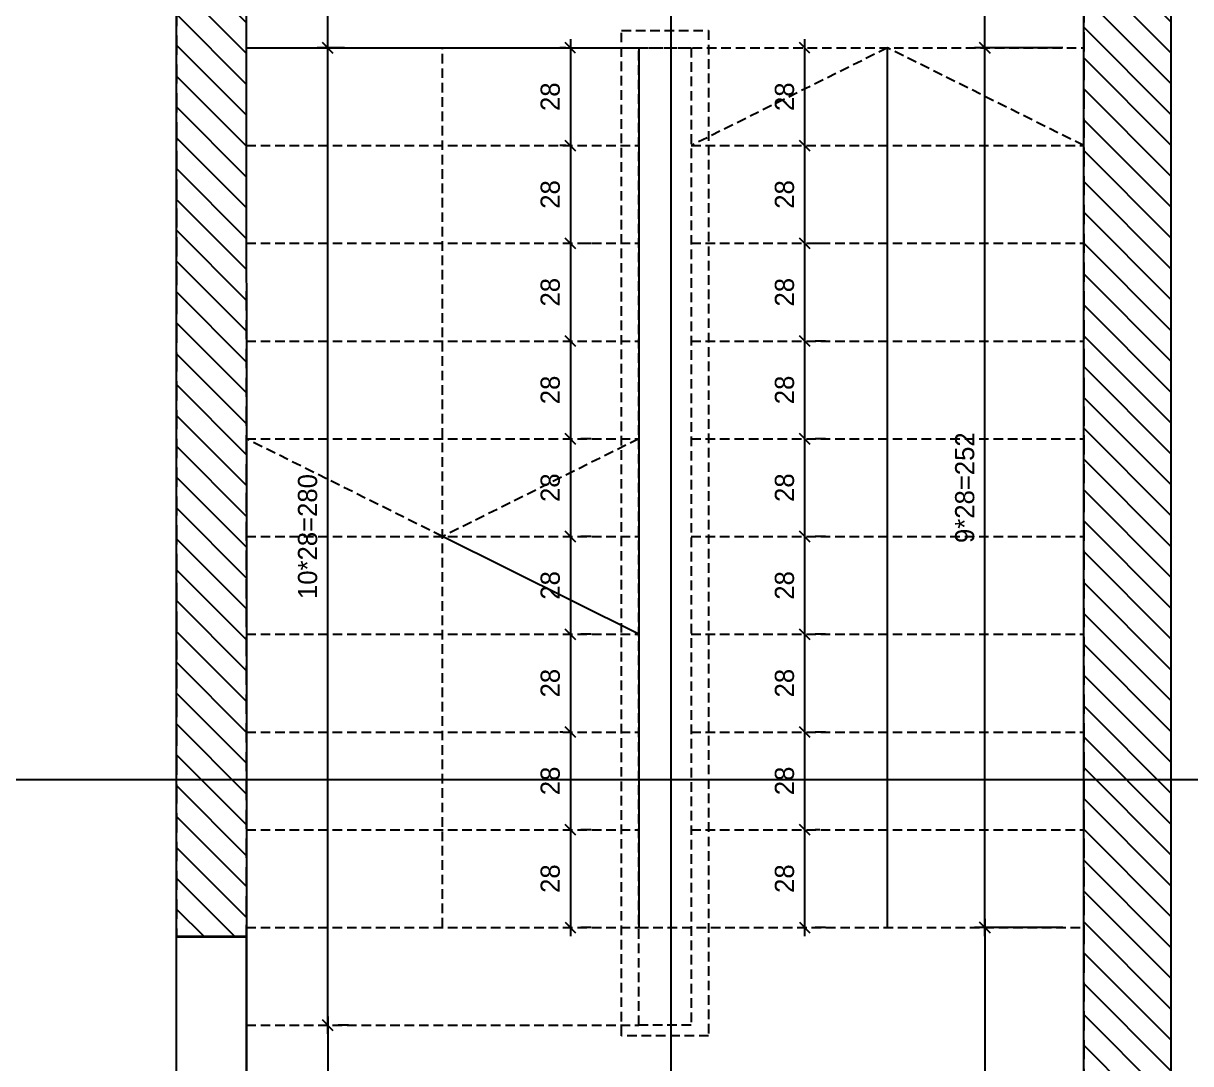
# Model space of a CAD drawing. Header units: inches. Extents: x -5298 to 11252, y 8210 to 22495.
# Drawn here: x 9448.4 to 9782.9, y 11752.5 to 12050.5 of the extents above; entities that cross this region are included whole.
import ezdxf

# ---------------------------------------------------------------- set-up
doc = ezdxf.new("R2010")
doc.units = ezdxf.units.IN
doc.header["$LTSCALE"] = 11
doc.header["$MEASUREMENT"] = 0
doc.linetypes.add('DASHED2', pattern=[0.375, 0.25, -0.125])
doc.linetypes.add('HIDDEN', pattern=[0.375, 0.25, -0.125])
doc.layers.get('Defpoints').update_dxf_attribs({"color": 40})
for name, color, linetype in [('BEAM', 3, 'Continuous'), ('dim-50-v', 2, 'Continuous'), ('ENG_beton nifsak', 4, 'Continuous'), ('ENG_beton ole', 3, 'DASHED2'), ('HATCH', 8, 'Continuous'), ('MABAT', 4, 'Continuous'), ('V', 1, 'Continuous')]:
    doc.layers.add(name, color=color, linetype=linetype)
doc.styles.add('HEBTXT', font='hebtxt-weld.shx')
doc.dimstyles.new('25', dxfattribs={"dimtxt": 5.5, "dimasz": 3, "dimexe": 3, "dimexo": 6, "dimgap": 3, "dimtad": 1, "dimdec": 0, "dimrnd": 0.5, "dimtxsty": 'HEBTXT', "dimblk1": 'OBLIQUE', "dimblk2": 'OBLIQUE', "dimsah": 1, "dimcen": 1, "dimdle": 2.5, "dimclre": 9, "dimclrt": 3, "dimazin": 3, "dimtfac": 1, "dimtdec": 0, "dimtix": 1, "dimtmove": 2, "dimatfit": 3, "dimldrblk": 'OBLIQUE'})

# ---------------------------------------------------------------- blocks, each defined once
blk = doc.blocks.new('_OBLIQUE')
at = {"color": 0, "linetype": 'ByBlock'}
blk.add_line((-0.5, -0.5), (0.5, 0.5), dxfattribs=at)
blk = doc.blocks.new('*D252')
at = {"layer": 'Defpoints', "color": 0, "linetype": 'Continuous', "transparency": 16777216}
for p in [(9723.95, 12043.52, 0), (9723.95, 12043.52), (9723.95, 11791.52, 0)]:
    blk.add_point(p, dxfattribs=at)
at = {"layer": 'dim-50-v', "color": 0, "linetype": 'Continuous', "lineweight": -2, "transparency": 16777216}
blk.add_line((9723.95, 11789.02), (9723.95, 12046.02), dxfattribs=at)
at = {"layer": 'dim-50-v', "color": 9, "linetype": 'Continuous', "lineweight": -2, "transparency": 16777216}
for p, q in [((9729.95, 12043.52), (9726.95, 12043.52)), ((9729.95, 11791.52), (9726.95, 11791.52))]:
    blk.add_line(p, q, dxfattribs=at)
at = {"layer": 'dim-50-v', "color": 0, "linetype": 'Continuous', "lineweight": -2, "transparency": 16777216, "xscale": 3, "yscale": 3, "zscale": 3}
for p, rotation in [((9723.95, 12043.52), 90), ((9723.95, 11791.52), 270)]:
    blk.add_blockref('_OBLIQUE', p, dxfattribs=dict(at, rotation=rotation))
at = {"layer": 'dim-50-v', "color": 3, "linetype": 'Continuous', "transparency": 16777216, "insert": (9718.2, 11917.52), "char_height": 5.5, "attachment_point": 5, "rotation": 90, "style": 'HEBTXT'}
blk.add_mtext('\\A1;9*28=252', dxfattribs=at)
blk = doc.blocks.new('*D253')
at = {"layer": 'Defpoints', "color": 0, "linetype": 'Continuous', "transparency": 16777216}
for p in [(9752.29, 11791.52, 0), (9723.95, 11673.52), (9736.87, 11673.52, 0)]:
    blk.add_point(p, dxfattribs=at)
at = {"layer": 'dim-50-v', "color": 0, "linetype": 'Continuous', "lineweight": -2, "transparency": 16777216}
blk.add_line((9723.95, 11794.02), (9723.95, 11671.02), dxfattribs=at)
at = {"layer": 'dim-50-v', "color": 9, "linetype": 'Continuous', "lineweight": -2, "transparency": 16777216}
for p, q in [((9746.29, 11791.52), (9720.95, 11791.52)), ((9730.87, 11673.52), (9720.95, 11673.52))]:
    blk.add_line(p, q, dxfattribs=at)
at = {"layer": 'dim-50-v', "color": 0, "linetype": 'Continuous', "lineweight": -2, "transparency": 16777216, "xscale": 3, "yscale": 3, "zscale": 3}
for p, rotation in [((9723.95, 11791.52), 90), ((9723.95, 11673.52), 270)]:
    blk.add_blockref('_OBLIQUE', p, dxfattribs=dict(at, rotation=rotation))
at = {"layer": 'dim-50-v', "color": 3, "linetype": 'Continuous', "transparency": 16777216, "insert": (9718.2, 11732.52), "char_height": 5.5, "attachment_point": 5, "rotation": 90, "style": 'HEBTXT'}
blk.add_mtext('\\A1;118', dxfattribs=at)
blk = doc.blocks.new('*D254')
at = {"layer": 'Defpoints', "color": 0, "linetype": 'Continuous', "transparency": 16777216}
for p in [(9535.62, 12043.52, 0), (9535.62, 12043.52), (9535.62, 11763.52, 0)]:
    blk.add_point(p, dxfattribs=at)
at = {"layer": 'dim-50-v', "color": 9, "linetype": 'Continuous', "lineweight": -2, "transparency": 16777216}
for p, q in [((9529.62, 12043.52), (9532.62, 12043.52)), ((9541.62, 11763.52), (9538.62, 11763.52))]:
    blk.add_line(p, q, dxfattribs=at)
at = {"layer": 'dim-50-v', "color": 0, "linetype": 'Continuous', "lineweight": -2, "transparency": 16777216}
blk.add_line((9535.62, 11761.02), (9535.62, 12046.02), dxfattribs=at)
at = {"layer": 'dim-50-v', "color": 0, "linetype": 'Continuous', "lineweight": -2, "transparency": 16777216, "xscale": 3, "yscale": 3, "zscale": 3}
for p, rotation in [((9535.62, 12043.52), 90), ((9535.62, 11763.52), 270)]:
    blk.add_blockref('_OBLIQUE', p, dxfattribs=dict(at, rotation=rotation))
at = {"layer": 'dim-50-v', "color": 3, "linetype": 'Continuous', "transparency": 16777216, "insert": (9529.87, 11903.52), "char_height": 5.5, "attachment_point": 5, "rotation": 90, "style": 'HEBTXT'}
blk.add_mtext('\\A1;10*28=280', dxfattribs=at)
blk = doc.blocks.new('*D255')
at = {"layer": 'Defpoints', "color": 0, "linetype": 'Continuous', "transparency": 16777216}
for p in [(9535.62, 11763.52, 0), (9535.62, 11673.52), (9548.54, 11673.52, 0)]:
    blk.add_point(p, dxfattribs=at)
at = {"layer": 'dim-50-v', "color": 0, "linetype": 'Continuous', "lineweight": -2, "transparency": 16777216}
blk.add_line((9535.62, 11766.02), (9535.62, 11671.02), dxfattribs=at)
at = {"layer": 'dim-50-v', "color": 9, "linetype": 'Continuous', "lineweight": -2, "transparency": 16777216}
for p, q in [((9541.62, 11763.52), (9538.62, 11763.52)), ((9542.54, 11673.52), (9532.62, 11673.52))]:
    blk.add_line(p, q, dxfattribs=at)
at = {"layer": 'dim-50-v', "color": 0, "linetype": 'Continuous', "lineweight": -2, "transparency": 16777216, "xscale": 3, "yscale": 3, "zscale": 3}
for p, rotation in [((9535.62, 11763.52), 90), ((9535.62, 11673.52), 270)]:
    blk.add_blockref('_OBLIQUE', p, dxfattribs=dict(at, rotation=rotation))
at = {"layer": 'dim-50-v', "color": 3, "linetype": 'Continuous', "transparency": 16777216, "insert": (9529.87, 11718.52), "char_height": 5.5, "attachment_point": 5, "rotation": 90, "style": 'HEBTXT'}
blk.add_mtext('\\A1;90', dxfattribs=at)
blk = doc.blocks.new('*D259')
at = {"layer": 'Defpoints', "color": 0, "linetype": 'Continuous', "transparency": 16777216}
for p in [(9723.95, 12163.52), (9750.78, 12163.52, 0), (9752.29, 12043.52, 0)]:
    blk.add_point(p, dxfattribs=at)
at = {"layer": 'dim-50-v', "color": 0, "linetype": 'Continuous', "lineweight": -2, "transparency": 16777216}
blk.add_line((9723.95, 12041.02), (9723.95, 12166.02), dxfattribs=at)
at = {"layer": 'dim-50-v', "color": 9, "linetype": 'Continuous', "lineweight": -2, "transparency": 16777216}
for p, q in [((9744.78, 12163.52), (9720.95, 12163.52)), ((9746.29, 12043.52), (9720.95, 12043.52))]:
    blk.add_line(p, q, dxfattribs=at)
at = {"layer": 'dim-50-v', "color": 0, "linetype": 'Continuous', "lineweight": -2, "transparency": 16777216, "xscale": 3, "yscale": 3, "zscale": 3}
for p, rotation in [((9723.95, 12163.52), 90), ((9723.95, 12043.52), 270)]:
    blk.add_blockref('_OBLIQUE', p, dxfattribs=dict(at, rotation=rotation))
at = {"layer": 'dim-50-v', "color": 3, "linetype": 'Continuous', "transparency": 16777216, "insert": (9718.2, 12103.52), "char_height": 5.5, "attachment_point": 5, "rotation": 90, "style": 'HEBTXT'}
blk.add_mtext('\\A1;120', dxfattribs=at)
blk = doc.blocks.new('*D260')
at = {"layer": 'Defpoints', "color": 0, "linetype": 'Continuous', "transparency": 16777216}
for p in [(9535.62, 12163.52), (9562.45, 12163.52, 0), (9546.44, 12043.52, 0)]:
    blk.add_point(p, dxfattribs=at)
at = {"layer": 'dim-50-v', "color": 0, "linetype": 'Continuous', "lineweight": -2, "transparency": 16777216}
blk.add_line((9535.62, 12041.02), (9535.62, 12166.02), dxfattribs=at)
at = {"layer": 'dim-50-v', "color": 9, "linetype": 'Continuous', "lineweight": -2, "transparency": 16777216}
for p, q in [((9556.45, 12163.52), (9532.62, 12163.52)), ((9540.44, 12043.52), (9532.62, 12043.52))]:
    blk.add_line(p, q, dxfattribs=at)
at = {"layer": 'dim-50-v', "color": 0, "linetype": 'Continuous', "lineweight": -2, "transparency": 16777216, "xscale": 3, "yscale": 3, "zscale": 3}
for p, rotation in [((9535.62, 12163.52), 90), ((9535.62, 12043.52), 270)]:
    blk.add_blockref('_OBLIQUE', p, dxfattribs=dict(at, rotation=rotation))
at = {"layer": 'dim-50-v', "color": 3, "linetype": 'Continuous', "transparency": 16777216, "insert": (9529.87, 12103.52), "char_height": 5.5, "attachment_point": 5, "rotation": 90, "style": 'HEBTXT'}
blk.add_mtext('\\A1;120', dxfattribs=at)
blk = doc.blocks.new('*D357')
at = {"layer": 'Defpoints', "color": 0, "linetype": 'Continuous', "transparency": 16777216}
for p in [(9667.44, 12043.52, 0), (9667.44, 12015.52, 0), (9672.29, 12015.52)]:
    blk.add_point(p, dxfattribs=at)
at = {"layer": 'dim-50-v', "color": 0, "linetype": 'Continuous', "lineweight": -2, "transparency": 16777216}
blk.add_line((9672.29, 12046.02), (9672.29, 12013.02), dxfattribs=at)
at = {"layer": 'dim-50-v', "color": 9, "linetype": 'Continuous', "lineweight": -2, "transparency": 16777216}
for p, q in [((9673.44, 12043.52), (9675.29, 12043.52)), ((9673.44, 12015.52), (9675.29, 12015.52))]:
    blk.add_line(p, q, dxfattribs=at)
at = {"layer": 'dim-50-v', "color": 0, "linetype": 'Continuous', "lineweight": -2, "transparency": 16777216, "xscale": 3, "yscale": 3, "zscale": 3}
for p, rotation in [((9672.29, 12043.52), 90), ((9672.29, 12015.52), 270)]:
    blk.add_blockref('_OBLIQUE', p, dxfattribs=dict(at, rotation=rotation))
at = {"layer": 'dim-50-v', "color": 3, "linetype": 'Continuous', "transparency": 16777216, "insert": (9666.54, 12029.52), "char_height": 5.5, "attachment_point": 5, "rotation": 90, "style": 'HEBTXT'}
blk.add_mtext('\\A1;28', dxfattribs=at)
blk = doc.blocks.new('*D358')
at = {"layer": 'Defpoints', "color": 0, "linetype": 'Continuous', "transparency": 16777216}
for p in [(9667.44, 12015.52, 0), (9672.29, 11987.52, 0), (9672.29, 11987.52)]:
    blk.add_point(p, dxfattribs=at)
at = {"layer": 'dim-50-v', "color": 0, "linetype": 'Continuous', "lineweight": -2, "transparency": 16777216}
blk.add_line((9672.29, 12018.02), (9672.29, 11985.02), dxfattribs=at)
at = {"layer": 'dim-50-v', "color": 9, "linetype": 'Continuous', "lineweight": -2, "transparency": 16777216}
for p, q in [((9673.44, 12015.52), (9675.29, 12015.52)), ((9678.29, 11987.52), (9675.29, 11987.52))]:
    blk.add_line(p, q, dxfattribs=at)
at = {"layer": 'dim-50-v', "color": 0, "linetype": 'Continuous', "lineweight": -2, "transparency": 16777216, "xscale": 3, "yscale": 3, "zscale": 3}
for p, rotation in [((9672.29, 12015.52), 90), ((9672.29, 11987.52), 270)]:
    blk.add_blockref('_OBLIQUE', p, dxfattribs=dict(at, rotation=rotation))
at = {"layer": 'dim-50-v', "color": 3, "linetype": 'Continuous', "transparency": 16777216, "insert": (9666.54, 12001.52), "char_height": 5.5, "attachment_point": 5, "rotation": 90, "style": 'HEBTXT'}
blk.add_mtext('\\A1;28', dxfattribs=at)
blk = doc.blocks.new('*D428')
at = {"layer": 'Defpoints', "color": 0, "linetype": 'Continuous', "transparency": 16777216}
for p in [(9672.29, 11987.52, 0), (9672.29, 11959.52, 0), (9672.29, 11959.52)]:
    blk.add_point(p, dxfattribs=at)
at = {"layer": 'dim-50-v', "color": 0, "linetype": 'Continuous', "lineweight": -2, "transparency": 16777216}
blk.add_line((9672.29, 11990.02), (9672.29, 11957.02), dxfattribs=at)
at = {"layer": 'dim-50-v', "color": 9, "linetype": 'Continuous', "lineweight": -2, "transparency": 16777216}
for p, q in [((9678.29, 11987.52), (9675.29, 11987.52)), ((9678.29, 11959.52), (9675.29, 11959.52))]:
    blk.add_line(p, q, dxfattribs=at)
at = {"layer": 'dim-50-v', "color": 0, "linetype": 'Continuous', "lineweight": -2, "transparency": 16777216, "xscale": 3, "yscale": 3, "zscale": 3}
for p, rotation in [((9672.29, 11987.52), 90), ((9672.29, 11959.52), 270)]:
    blk.add_blockref('_OBLIQUE', p, dxfattribs=dict(at, rotation=rotation))
at = {"layer": 'dim-50-v', "color": 3, "linetype": 'Continuous', "transparency": 16777216, "insert": (9666.54, 11973.52), "char_height": 5.5, "attachment_point": 5, "rotation": 90, "style": 'HEBTXT'}
blk.add_mtext('\\A1;28', dxfattribs=at)
blk = doc.blocks.new('*D429')
at = {"layer": 'Defpoints', "color": 0, "linetype": 'Continuous', "transparency": 16777216}
for p in [(9672.29, 11959.52, 0), (9672.29, 11931.52, 0), (9672.29, 11931.52)]:
    blk.add_point(p, dxfattribs=at)
at = {"layer": 'dim-50-v', "color": 0, "linetype": 'Continuous', "lineweight": -2, "transparency": 16777216}
blk.add_line((9672.29, 11962.02), (9672.29, 11929.02), dxfattribs=at)
at = {"layer": 'dim-50-v', "color": 9, "linetype": 'Continuous', "lineweight": -2, "transparency": 16777216}
for p, q in [((9678.29, 11959.52), (9675.29, 11959.52)), ((9678.29, 11931.52), (9675.29, 11931.52))]:
    blk.add_line(p, q, dxfattribs=at)
at = {"layer": 'dim-50-v', "color": 0, "linetype": 'Continuous', "lineweight": -2, "transparency": 16777216, "xscale": 3, "yscale": 3, "zscale": 3}
for p, rotation in [((9672.29, 11959.52), 90), ((9672.29, 11931.52), 270)]:
    blk.add_blockref('_OBLIQUE', p, dxfattribs=dict(at, rotation=rotation))
at = {"layer": 'dim-50-v', "color": 3, "linetype": 'Continuous', "transparency": 16777216, "insert": (9666.54, 11945.52), "char_height": 5.5, "attachment_point": 5, "rotation": 90, "style": 'HEBTXT'}
blk.add_mtext('\\A1;28', dxfattribs=at)
blk = doc.blocks.new('*D430')
at = {"layer": 'Defpoints', "color": 0, "linetype": 'Continuous', "transparency": 16777216}
for p in [(9672.29, 11931.52, 0), (9672.29, 11903.52, 0), (9672.29, 11903.52)]:
    blk.add_point(p, dxfattribs=at)
at = {"layer": 'dim-50-v', "color": 0, "linetype": 'Continuous', "lineweight": -2, "transparency": 16777216}
blk.add_line((9672.29, 11934.02), (9672.29, 11901.02), dxfattribs=at)
at = {"layer": 'dim-50-v', "color": 9, "linetype": 'Continuous', "lineweight": -2, "transparency": 16777216}
for p, q in [((9678.29, 11931.52), (9675.29, 11931.52)), ((9678.29, 11903.52), (9675.29, 11903.52))]:
    blk.add_line(p, q, dxfattribs=at)
at = {"layer": 'dim-50-v', "color": 0, "linetype": 'Continuous', "lineweight": -2, "transparency": 16777216, "xscale": 3, "yscale": 3, "zscale": 3}
for p, rotation in [((9672.29, 11931.52), 90), ((9672.29, 11903.52), 270)]:
    blk.add_blockref('_OBLIQUE', p, dxfattribs=dict(at, rotation=rotation))
at = {"layer": 'dim-50-v', "color": 3, "linetype": 'Continuous', "transparency": 16777216, "insert": (9666.54, 11917.52), "char_height": 5.5, "attachment_point": 5, "rotation": 90, "style": 'HEBTXT'}
blk.add_mtext('\\A1;28', dxfattribs=at)
blk = doc.blocks.new('*D431')
at = {"layer": 'Defpoints', "color": 0, "linetype": 'Continuous', "transparency": 16777216}
for p in [(9672.29, 11903.52, 0), (9672.29, 11875.52, 0), (9672.29, 11875.52)]:
    blk.add_point(p, dxfattribs=at)
at = {"layer": 'dim-50-v', "color": 0, "linetype": 'Continuous', "lineweight": -2, "transparency": 16777216}
blk.add_line((9672.29, 11906.02), (9672.29, 11873.02), dxfattribs=at)
at = {"layer": 'dim-50-v', "color": 9, "linetype": 'Continuous', "lineweight": -2, "transparency": 16777216}
for p, q in [((9678.29, 11903.52), (9675.29, 11903.52)), ((9678.29, 11875.52), (9675.29, 11875.52))]:
    blk.add_line(p, q, dxfattribs=at)
at = {"layer": 'dim-50-v', "color": 0, "linetype": 'Continuous', "lineweight": -2, "transparency": 16777216, "xscale": 3, "yscale": 3, "zscale": 3}
for p, rotation in [((9672.29, 11903.52), 90), ((9672.29, 11875.52), 270)]:
    blk.add_blockref('_OBLIQUE', p, dxfattribs=dict(at, rotation=rotation))
at = {"layer": 'dim-50-v', "color": 3, "linetype": 'Continuous', "transparency": 16777216, "insert": (9666.54, 11889.52), "char_height": 5.5, "attachment_point": 5, "rotation": 90, "style": 'HEBTXT'}
blk.add_mtext('\\A1;28', dxfattribs=at)
blk = doc.blocks.new('*D322')
at = {"layer": 'Defpoints', "color": 0, "linetype": 'Continuous', "transparency": 16777216}
for p in [(9672.29, 11875.52, 0), (9672.29, 11847.52, 0), (9672.29, 11847.52)]:
    blk.add_point(p, dxfattribs=at)
at = {"layer": 'dim-50-v', "color": 0, "linetype": 'Continuous', "lineweight": -2, "transparency": 16777216}
blk.add_line((9672.29, 11878.02), (9672.29, 11845.02), dxfattribs=at)
at = {"layer": 'dim-50-v', "color": 9, "linetype": 'Continuous', "lineweight": -2, "transparency": 16777216}
for p, q in [((9678.29, 11875.52), (9675.29, 11875.52)), ((9678.29, 11847.52), (9675.29, 11847.52))]:
    blk.add_line(p, q, dxfattribs=at)
at = {"layer": 'dim-50-v', "color": 0, "linetype": 'Continuous', "lineweight": -2, "transparency": 16777216, "xscale": 3, "yscale": 3, "zscale": 3}
for p, rotation in [((9672.29, 11875.52), 90), ((9672.29, 11847.52), 270)]:
    blk.add_blockref('_OBLIQUE', p, dxfattribs=dict(at, rotation=rotation))
at = {"layer": 'dim-50-v', "color": 3, "linetype": 'Continuous', "transparency": 16777216, "insert": (9666.54, 11861.52), "char_height": 5.5, "attachment_point": 5, "rotation": 90, "style": 'HEBTXT'}
blk.add_mtext('\\A1;28', dxfattribs=at)
blk = doc.blocks.new('*D323')
at = {"layer": 'Defpoints', "color": 0, "linetype": 'Continuous', "transparency": 16777216}
for p in [(9672.29, 11847.52, 0), (9670.63, 11819.52, 0), (9672.29, 11819.52)]:
    blk.add_point(p, dxfattribs=at)
at = {"layer": 'dim-50-v', "color": 0, "linetype": 'Continuous', "lineweight": -2, "transparency": 16777216}
blk.add_line((9672.29, 11850.02), (9672.29, 11817.02), dxfattribs=at)
at = {"layer": 'dim-50-v', "color": 9, "linetype": 'Continuous', "lineweight": -2, "transparency": 16777216}
for p, q in [((9678.29, 11847.52), (9675.29, 11847.52)), ((9676.63, 11819.52), (9675.29, 11819.52))]:
    blk.add_line(p, q, dxfattribs=at)
at = {"layer": 'dim-50-v', "color": 0, "linetype": 'Continuous', "lineweight": -2, "transparency": 16777216, "xscale": 3, "yscale": 3, "zscale": 3}
for p, rotation in [((9672.29, 11847.52), 90), ((9672.29, 11819.52), 270)]:
    blk.add_blockref('_OBLIQUE', p, dxfattribs=dict(at, rotation=rotation))
at = {"layer": 'dim-50-v', "color": 3, "linetype": 'Continuous', "transparency": 16777216, "insert": (9666.54, 11833.52), "char_height": 5.5, "attachment_point": 5, "rotation": 90, "style": 'HEBTXT'}
blk.add_mtext('\\A1;28', dxfattribs=at)
blk = doc.blocks.new('*D324')
at = {"layer": 'Defpoints', "color": 0, "linetype": 'Continuous', "transparency": 16777216}
for p in [(9670.63, 11819.52, 0), (9672.29, 11791.52, 0), (9672.29, 11791.52)]:
    blk.add_point(p, dxfattribs=at)
at = {"layer": 'dim-50-v', "color": 0, "linetype": 'Continuous', "lineweight": -2, "transparency": 16777216}
blk.add_line((9672.29, 11822.02), (9672.29, 11789.02), dxfattribs=at)
at = {"layer": 'dim-50-v', "color": 9, "linetype": 'Continuous', "lineweight": -2, "transparency": 16777216}
for p, q in [((9676.63, 11819.52), (9675.29, 11819.52)), ((9678.29, 11791.52), (9675.29, 11791.52))]:
    blk.add_line(p, q, dxfattribs=at)
at = {"layer": 'dim-50-v', "color": 0, "linetype": 'Continuous', "lineweight": -2, "transparency": 16777216, "xscale": 3, "yscale": 3, "zscale": 3}
for p, rotation in [((9672.29, 11819.52), 90), ((9672.29, 11791.52), 270)]:
    blk.add_blockref('_OBLIQUE', p, dxfattribs=dict(at, rotation=rotation))
at = {"layer": 'dim-50-v', "color": 3, "linetype": 'Continuous', "transparency": 16777216, "insert": (9666.54, 11805.52), "char_height": 5.5, "attachment_point": 5, "rotation": 90, "style": 'HEBTXT'}
blk.add_mtext('\\A1;28', dxfattribs=at)
blk = doc.blocks.new('*D325')
at = {"layer": 'Defpoints', "color": 0, "linetype": 'Continuous', "transparency": 16777216}
for p in [(9609.9, 12043.52, 0), (9605.16, 12015.52), (9609.9, 12015.52, 0)]:
    blk.add_point(p, dxfattribs=at)
at = {"layer": 'dim-50-v', "color": 9, "linetype": 'Continuous', "lineweight": -2, "transparency": 16777216}
for p, q in [((9603.9, 12043.52), (9602.16, 12043.52)), ((9603.9, 12015.52), (9602.16, 12015.52))]:
    blk.add_line(p, q, dxfattribs=at)
at = {"layer": 'dim-50-v', "color": 0, "linetype": 'Continuous', "lineweight": -2, "transparency": 16777216}
blk.add_line((9605.16, 12046.02), (9605.16, 12013.02), dxfattribs=at)
at = {"layer": 'dim-50-v', "color": 0, "linetype": 'Continuous', "lineweight": -2, "transparency": 16777216, "xscale": 3, "yscale": 3, "zscale": 3}
for p, rotation in [((9605.16, 12043.52), 90), ((9605.16, 12015.52), 270)]:
    blk.add_blockref('_OBLIQUE', p, dxfattribs=dict(at, rotation=rotation))
at = {"layer": 'dim-50-v', "color": 3, "linetype": 'Continuous', "transparency": 16777216, "insert": (9599.41, 12029.52), "char_height": 5.5, "attachment_point": 5, "rotation": 90, "style": 'HEBTXT'}
blk.add_mtext('\\A1;28', dxfattribs=at)
blk = doc.blocks.new('*D326')
at = {"layer": 'Defpoints', "color": 0, "linetype": 'Continuous', "transparency": 16777216}
for p in [(9609.9, 12015.52, 0), (9605.16, 11987.52, 0), (9605.16, 11987.52)]:
    blk.add_point(p, dxfattribs=at)
at = {"layer": 'dim-50-v', "color": 0, "linetype": 'Continuous', "lineweight": -2, "transparency": 16777216}
blk.add_line((9605.16, 12018.02), (9605.16, 11985.02), dxfattribs=at)
at = {"layer": 'dim-50-v', "color": 9, "linetype": 'Continuous', "lineweight": -2, "transparency": 16777216}
for p, q in [((9603.9, 12015.52), (9602.16, 12015.52)), ((9611.16, 11987.52), (9608.16, 11987.52))]:
    blk.add_line(p, q, dxfattribs=at)
at = {"layer": 'dim-50-v', "color": 0, "linetype": 'Continuous', "lineweight": -2, "transparency": 16777216, "xscale": 3, "yscale": 3, "zscale": 3}
for p, rotation in [((9605.16, 12015.52), 90), ((9605.16, 11987.52), 270)]:
    blk.add_blockref('_OBLIQUE', p, dxfattribs=dict(at, rotation=rotation))
at = {"layer": 'dim-50-v', "color": 3, "linetype": 'Continuous', "transparency": 16777216, "insert": (9599.41, 12001.52), "char_height": 5.5, "attachment_point": 5, "rotation": 90, "style": 'HEBTXT'}
blk.add_mtext('\\A1;28', dxfattribs=at)
blk = doc.blocks.new('*D327')
at = {"layer": 'Defpoints', "color": 0, "linetype": 'Continuous', "transparency": 16777216}
for p in [(9605.16, 11987.52, 0), (9601.31, 11959.52, 0), (9605.16, 11959.52)]:
    blk.add_point(p, dxfattribs=at)
at = {"layer": 'dim-50-v', "color": 0, "linetype": 'Continuous', "lineweight": -2, "transparency": 16777216}
blk.add_line((9605.16, 11990.02), (9605.16, 11957.02), dxfattribs=at)
at = {"layer": 'dim-50-v', "color": 9, "linetype": 'Continuous', "lineweight": -2, "transparency": 16777216}
for p, q in [((9611.16, 11987.52), (9608.16, 11987.52)), ((9607.31, 11959.52), (9608.16, 11959.52))]:
    blk.add_line(p, q, dxfattribs=at)
at = {"layer": 'dim-50-v', "color": 0, "linetype": 'Continuous', "lineweight": -2, "transparency": 16777216, "xscale": 3, "yscale": 3, "zscale": 3}
for p, rotation in [((9605.16, 11987.52), 90), ((9605.16, 11959.52), 270)]:
    blk.add_blockref('_OBLIQUE', p, dxfattribs=dict(at, rotation=rotation))
at = {"layer": 'dim-50-v', "color": 3, "linetype": 'Continuous', "transparency": 16777216, "insert": (9599.41, 11973.52), "char_height": 5.5, "attachment_point": 5, "rotation": 90, "style": 'HEBTXT'}
blk.add_mtext('\\A1;28', dxfattribs=at)
blk = doc.blocks.new('*D381')
at = {"layer": 'Defpoints', "color": 0, "linetype": 'Continuous', "transparency": 16777216}
for p in [(9601.31, 11959.52, 0), (9605.16, 11931.52, 0), (9605.16, 11931.52)]:
    blk.add_point(p, dxfattribs=at)
at = {"layer": 'dim-50-v', "color": 0, "linetype": 'Continuous', "lineweight": -2, "transparency": 16777216}
blk.add_line((9605.16, 11962.02), (9605.16, 11929.02), dxfattribs=at)
at = {"layer": 'dim-50-v', "color": 9, "linetype": 'Continuous', "lineweight": -2, "transparency": 16777216}
for p, q in [((9607.31, 11959.52), (9608.16, 11959.52)), ((9611.16, 11931.52), (9608.16, 11931.52))]:
    blk.add_line(p, q, dxfattribs=at)
at = {"layer": 'dim-50-v', "color": 0, "linetype": 'Continuous', "lineweight": -2, "transparency": 16777216, "xscale": 3, "yscale": 3, "zscale": 3}
for p, rotation in [((9605.16, 11959.52), 90), ((9605.16, 11931.52), 270)]:
    blk.add_blockref('_OBLIQUE', p, dxfattribs=dict(at, rotation=rotation))
at = {"layer": 'dim-50-v', "color": 3, "linetype": 'Continuous', "transparency": 16777216, "insert": (9599.41, 11945.52), "char_height": 5.5, "attachment_point": 5, "rotation": 90, "style": 'HEBTXT'}
blk.add_mtext('\\A1;28', dxfattribs=at)
blk = doc.blocks.new('*D382')
at = {"layer": 'Defpoints', "color": 0, "linetype": 'Continuous', "transparency": 16777216}
for p in [(9605.16, 11931.52, 0), (9605.16, 11903.52), (9605.16, 11903.52)]:
    blk.add_point(p, dxfattribs=at)
at = {"layer": 'dim-50-v', "color": 0, "linetype": 'Continuous', "lineweight": -2, "transparency": 16777216}
blk.add_line((9605.16, 11934.02), (9605.16, 11901.02), dxfattribs=at)
at = {"layer": 'dim-50-v', "color": 9, "linetype": 'Continuous', "lineweight": -2, "transparency": 16777216}
for p, q in [((9611.16, 11931.52), (9608.16, 11931.52)), ((9611.16, 11903.52), (9608.16, 11903.52))]:
    blk.add_line(p, q, dxfattribs=at)
at = {"layer": 'dim-50-v', "color": 0, "linetype": 'Continuous', "lineweight": -2, "transparency": 16777216, "xscale": 3, "yscale": 3, "zscale": 3}
for p, rotation in [((9605.16, 11931.52), 90), ((9605.16, 11903.52), 270)]:
    blk.add_blockref('_OBLIQUE', p, dxfattribs=dict(at, rotation=rotation))
at = {"layer": 'dim-50-v', "color": 3, "linetype": 'Continuous', "transparency": 16777216, "insert": (9599.41, 11917.52), "char_height": 5.5, "attachment_point": 5, "rotation": 90, "style": 'HEBTXT'}
blk.add_mtext('\\A1;28', dxfattribs=at)
blk = doc.blocks.new('*D383')
at = {"layer": 'Defpoints', "color": 0, "linetype": 'Continuous', "transparency": 16777216}
for p in [(9605.16, 11903.52), (9605.16, 11875.52, 0), (9605.16, 11875.52)]:
    blk.add_point(p, dxfattribs=at)
at = {"layer": 'dim-50-v', "color": 0, "linetype": 'Continuous', "lineweight": -2, "transparency": 16777216}
blk.add_line((9605.16, 11906.02), (9605.16, 11873.02), dxfattribs=at)
at = {"layer": 'dim-50-v', "color": 9, "linetype": 'Continuous', "lineweight": -2, "transparency": 16777216}
for p, q in [((9611.16, 11903.52), (9608.16, 11903.52)), ((9611.16, 11875.52), (9608.16, 11875.52))]:
    blk.add_line(p, q, dxfattribs=at)
at = {"layer": 'dim-50-v', "color": 0, "linetype": 'Continuous', "lineweight": -2, "transparency": 16777216, "xscale": 3, "yscale": 3, "zscale": 3}
for p, rotation in [((9605.16, 11903.52), 90), ((9605.16, 11875.52), 270)]:
    blk.add_blockref('_OBLIQUE', p, dxfattribs=dict(at, rotation=rotation))
at = {"layer": 'dim-50-v', "color": 3, "linetype": 'Continuous', "transparency": 16777216, "insert": (9599.41, 11889.52), "char_height": 5.5, "attachment_point": 5, "rotation": 90, "style": 'HEBTXT'}
blk.add_mtext('\\A1;28', dxfattribs=at)
blk = doc.blocks.new('*D384')
at = {"layer": 'Defpoints', "color": 0, "linetype": 'Continuous', "transparency": 16777216}
for p in [(9605.16, 11875.52, 0), (9605.16, 11847.52), (9609.01, 11847.52, 0)]:
    blk.add_point(p, dxfattribs=at)
at = {"layer": 'dim-50-v', "color": 0, "linetype": 'Continuous', "lineweight": -2, "transparency": 16777216}
blk.add_line((9605.16, 11878.02), (9605.16, 11845.02), dxfattribs=at)
at = {"layer": 'dim-50-v', "color": 9, "linetype": 'Continuous', "lineweight": -2, "transparency": 16777216}
for p, q in [((9611.16, 11875.52), (9608.16, 11875.52)), ((9603.01, 11847.52), (9602.16, 11847.52))]:
    blk.add_line(p, q, dxfattribs=at)
at = {"layer": 'dim-50-v', "color": 0, "linetype": 'Continuous', "lineweight": -2, "transparency": 16777216, "xscale": 3, "yscale": 3, "zscale": 3}
for p, rotation in [((9605.16, 11875.52), 90), ((9605.16, 11847.52), 270)]:
    blk.add_blockref('_OBLIQUE', p, dxfattribs=dict(at, rotation=rotation))
at = {"layer": 'dim-50-v', "color": 3, "linetype": 'Continuous', "transparency": 16777216, "insert": (9599.41, 11861.52), "char_height": 5.5, "attachment_point": 5, "rotation": 90, "style": 'HEBTXT'}
blk.add_mtext('\\A1;28', dxfattribs=at)
blk = doc.blocks.new('*D385')
at = {"layer": 'Defpoints', "color": 0, "linetype": 'Continuous', "transparency": 16777216}
for p in [(9609.01, 11847.52, 0), (9605.16, 11819.52, 0), (9605.16, 11819.52)]:
    blk.add_point(p, dxfattribs=at)
at = {"layer": 'dim-50-v', "color": 0, "linetype": 'Continuous', "lineweight": -2, "transparency": 16777216}
blk.add_line((9605.16, 11850.02), (9605.16, 11817.02), dxfattribs=at)
at = {"layer": 'dim-50-v', "color": 9, "linetype": 'Continuous', "lineweight": -2, "transparency": 16777216}
for p, q in [((9603.01, 11847.52), (9602.16, 11847.52)), ((9611.16, 11819.52), (9608.16, 11819.52))]:
    blk.add_line(p, q, dxfattribs=at)
at = {"layer": 'dim-50-v', "color": 0, "linetype": 'Continuous', "lineweight": -2, "transparency": 16777216, "xscale": 3, "yscale": 3, "zscale": 3}
for p, rotation in [((9605.16, 11847.52), 90), ((9605.16, 11819.52), 270)]:
    blk.add_blockref('_OBLIQUE', p, dxfattribs=dict(at, rotation=rotation))
at = {"layer": 'dim-50-v', "color": 3, "linetype": 'Continuous', "transparency": 16777216, "insert": (9599.41, 11833.52), "char_height": 5.5, "attachment_point": 5, "rotation": 90, "style": 'HEBTXT'}
blk.add_mtext('\\A1;28', dxfattribs=at)
blk = doc.blocks.new('*D386')
at = {"layer": 'Defpoints', "color": 0, "linetype": 'Continuous', "transparency": 16777216}
for p in [(9605.16, 11819.52, 0), (9605.16, 11791.52, 0), (9605.16, 11791.52)]:
    blk.add_point(p, dxfattribs=at)
at = {"layer": 'dim-50-v', "color": 0, "linetype": 'Continuous', "lineweight": -2, "transparency": 16777216}
blk.add_line((9605.16, 11822.02), (9605.16, 11789.02), dxfattribs=at)
at = {"layer": 'dim-50-v', "color": 9, "linetype": 'Continuous', "lineweight": -2, "transparency": 16777216}
for p, q in [((9611.16, 11819.52), (9608.16, 11819.52)), ((9611.16, 11791.52), (9608.16, 11791.52))]:
    blk.add_line(p, q, dxfattribs=at)
at = {"layer": 'dim-50-v', "color": 0, "linetype": 'Continuous', "lineweight": -2, "transparency": 16777216, "xscale": 3, "yscale": 3, "zscale": 3}
for p, rotation in [((9605.16, 11819.52), 90), ((9605.16, 11791.52), 270)]:
    blk.add_blockref('_OBLIQUE', p, dxfattribs=dict(at, rotation=rotation))
at = {"layer": 'dim-50-v', "color": 3, "linetype": 'Continuous', "transparency": 16777216, "insert": (9599.41, 11805.52), "char_height": 5.5, "attachment_point": 5, "rotation": 90, "style": 'HEBTXT'}
blk.add_mtext('\\A1;28', dxfattribs=at)
blk = doc.blocks.new('cncb')
at = {"layer": 'BEAM', "color": 2, "linetype": 'Continuous', "elevation": 0}
blk.add_lwpolyline([(9882.94, 11117.46), (9903, 11117.46), (9903, 11012.47), (9882.94, 11012.47)], close=True, dxfattribs=at)
at = {"layer": 'ENG_beton nifsak', "ltscale": 5, "elevation": 0}
blk.add_lwpolyline([(9903, 11117.46), (9882.94, 11117.46), (9882.94, 11512.08), (10167.94, 11512.08), (10167.94, 10982.08), (9882.94, 10982.08), (9882.94, 11012.47), (9903, 11012.47), (9902.94, 11002.08), (10142.94, 11002.08), (10142.94, 11492.08), (9902.94, 11492.08)], close=True, dxfattribs=at)

msp = doc.modelspace()

# ---------------------------------------------------------------- hatches: boundary and pattern name
at = {"layer": 'HATCH', "linetype": 'Continuous', "transparency": 33554687}
h = msp.add_hatch(dxfattribs=at)
h.set_pattern_fill('ANSI31', color=256, scale=50, angle=270)
h.set_pattern_definition([(315, (1936.4474, 720.372), (4.4194174, 4.4194174), [])])
h.paths.add_polyline_path([(9752.288, 12163.522), (9752.288, 12015.523), (9752.289, 12015.522), (9752.288, 12015.522), (9752.288, 11673.522), (9512.288, 11673.522), (9512.288, 11683.522), (9492.288, 11683.522), (9492.288, 11653.522), (9777.288, 11653.522), (9777.288, 12183.522), (9492.288, 12183.522), (9492.288, 12063.522), (9492.288, 11788.822), (9512.288, 11788.822), (9512.288, 11931.524), (9512.286, 11931.525), (9512.288, 11931.525), (9512.288, 12063.522), (9512.288, 12163.522)])
h.paths.add_polyline_path([(9759.012, 11695.147), (9770.667, 11695.147), (9770.667, 11703.397), (9759.012, 11703.397)], flags=24)
h.paths.add_polyline_path([(9759.015, 12074.183), (9770.669, 12074.183), (9770.669, 12082.433), (9759.015, 12082.433)], flags=24)
h.paths.add_polyline_path([(9496.513, 12074.183), (9508.167, 12074.183), (9508.167, 12082.433), (9496.513, 12082.433)], flags=24)
h.paths.add_polyline_path([(9533.992, 12167.695), (9533.992, 12179.35), (9525.742, 12179.35), (9525.742, 12167.695)], flags=24)
h.paths.add_polyline_path([(9533.992, 11657.695), (9533.992, 11669.349), (9525.742, 11669.349), (9525.742, 11657.695)], flags=24)

# ---------------------------------------------------------------- linework, layer by layer
at = {"layer": 'BEAM', "color": 5}
for p, q in [((9634.011, 11503.269), (9634.011, 17785.198)), ((6496.312, 11833.897), (10470.731, 11833.897))]:
    msp.add_line(p, q, dxfattribs=at)
at = {"layer": 'BEAM', "color": 2, "linetype": 'Continuous', "elevation": 0}
msp.add_lwpolyline([(9492.288, 11788.822), (9512.288, 11788.822), (9512.288, 11683.522), (9492.288, 11683.522)], close=True, dxfattribs=at)
at = {"layer": 'ENG_beton ole', "ltscale": 2}
for p, q in [((9777.288, 12183.522, 0), (9777.288, 11653.522, 0)), ((9512.288, 12163.522, 0), (9512.288, 11788.822, 0)), ((9752.288, 12163.522, 0), (9752.288, 11673.522, 0)), ((9492.288, 12063.522, 0), (9492.288, 11788.822, 0))]:
    msp.add_line(p, q, dxfattribs=at)
at = {"layer": 'ENG_beton ole', "linetype": 'Continuous'}
msp.add_line((9492.288, 11788.822, 0), (9512.288, 11788.822, 0), dxfattribs=at)
at = {"layer": 'MABAT', "color": 4}
for p, q in [((9512.288, 12043.525, 0), (9624.788, 12043.524, 0)), ((9624.788, 12043.524, 0), (9624.786, 11791.524, 0))]:
    msp.add_line(p, q, dxfattribs=at)
at = {"layer": 'V', "linetype": 'HIDDEN'}
for p, q in [((9512.288, 12043.525, 0), (9752.288, 12043.522, 0)), ((9624.788, 12043.524, 0), (9639.788, 12043.523, 0)), ((9639.788, 12043.523, 0), (9639.786, 11791.523, 0)), ((9512.288, 12015.525, 0), (9624.788, 12015.524, 0)), ((9639.788, 12015.523, 0), (9752.288, 12015.522, 0)), ((9512.288, 11987.525, 0), (9624.788, 11987.524, 0)), ((9639.788, 11987.523, 0), (9752.288, 11987.522, 0)), ((9512.287, 11959.525, 0), (9624.787, 11959.524, 0)), ((9639.787, 11959.523, 0), (9752.287, 11959.522, 0)), ((9512.287, 11931.525, 0), (9624.787, 11931.524, 0)), ((9639.787, 11931.523, 0), (9752.287, 11931.522, 0)), ((9512.287, 11903.525, 0), (9624.787, 11903.524, 0)), ((9639.787, 11903.523, 0), (9752.287, 11903.522, 0)), ((9512.287, 11875.525, 0), (9624.787, 11875.524, 0)), ((9639.787, 11875.523, 0), (9752.287, 11875.522, 0)), ((9512.286, 11847.525, 0), (9624.786, 11847.524, 0)), ((9639.786, 11847.523, 0), (9752.286, 11847.522, 0)), ((9512.286, 11819.525, 0), (9624.786, 11819.524, 0)), ((9639.786, 11819.523, 0), (9752.286, 11819.522, 0)), ((9512.286, 11791.525, 0), (9624.786, 11791.524, 0)), ((9624.786, 11791.524, 0), (9752.286, 11791.522, 0)), ((9512.286, 11763.525, 0), (9624.786, 11763.524, 0))]:
    msp.add_line(p, q, dxfattribs=at)
at = {"layer": 'V', "linetype": 'Continuous'}
msp.add_line((9624.787, 11875.524, 0), (9568.537, 11903.524, 0), dxfattribs=at)
at = {"layer": 'V', "linetype": 'HIDDEN', "elevation": 0}
for points in [[(9644.789, 11760.494), (9619.789, 11760.494), (9619.788, 12048.524), (9644.788, 12048.524)], [(9639.789, 11763.524), (9624.789, 11763.524), (9624.786, 12043.524), (9639.786, 12043.524)]]:
    msp.add_lwpolyline(points, close=True, dxfattribs=at)
for points in [[(9568.536, 11791.524), (9568.538, 12043.524)], [(9752.288, 12015.523), (9696.038, 12043.523), (9639.788, 12015.523)], [(9624.787, 11931.524), (9568.537, 11903.524), (9512.287, 11931.524)]]:
    msp.add_lwpolyline(points, dxfattribs=at)
at = {"layer": 'V', "linetype": 'Continuous', "elevation": 0, "flags": 128}
msp.add_lwpolyline([(9696.038, 11791.523), (9696.038, 12043.523)], dxfattribs=at)

# ---------------------------------------------------------------- block references
at = {"layer": 'BEAM', "linetype": 'Continuous'}
msp.add_blockref('cncb', (-390.658, 671.448, 0), dxfattribs=at)

# ---------------------------------------------------------------- dimensions: what is measured, and where the dimension line sits
at = {"layer": 'dim-50-v', "linetype": 'Continuous'}
for base, p1, p2, picture, middle in [((9535.617, 12163.522, 0), (9546.438, 12043.521, 0), (9562.447, 12163.522, 0), '*D260', (9529.867, 12103.522, 0)), ((9723.951, 12163.524, 0), (9752.288, 12043.522, 0), (9750.781, 12163.524, 0), '*D259', (9718.201, 12103.523, 0)), ((9605.16, 12015.524, 0), (9609.903, 12043.524, 0), (9609.902, 12015.524, 0), '*D325', (9599.41, 12029.524, 0)), ((9672.291, 12015.523, 0), (9667.438, 12043.523, 0), (9667.438, 12015.523, 0), '*D357', (9666.541, 12029.523, 0)), ((9605.16, 11987.524, 0), (9609.902, 12015.524, 0), (9605.16, 11987.524, 0), '*D326', (9599.41, 12001.524, 0)), ((9672.291, 11987.523, 0), (9667.438, 12015.523, 0), (9672.291, 11987.523, 0), '*D358', (9666.541, 12001.523, 0)), ((9605.16, 11959.524, 0), (9605.16, 11987.524, 0), (9601.314, 11959.524, 0), '*D327', (9599.41, 11973.524, 0)), ((9672.291, 11959.523, 0), (9672.291, 11987.523, 0), (9672.291, 11959.523, 0), '*D428', (9666.541, 11973.523, 0)), ((9605.16, 11931.524, 0), (9601.314, 11959.524, 0), (9605.159, 11931.524, 0), '*D381', (9599.41, 11945.524, 0)), ((9672.291, 11931.523, 0), (9672.291, 11959.523, 0), (9672.291, 11931.523, 0), '*D429', (9666.541, 11945.523, 0)), ((9605.16, 11903.524, 0), (9605.159, 11931.524, 0), (9605.16, 11903.524, 0), '*D382', (9599.41, 11917.524, 0)), ((9672.291, 11903.523, 0), (9672.291, 11931.523, 0), (9672.29, 11903.523, 0), '*D430', (9666.541, 11917.523, 0)), ((9605.16, 11875.524, 0), (9605.16, 11903.524, 0), (9605.159, 11875.524, 0), '*D383', (9599.41, 11889.524, 0)), ((9672.291, 11875.523, 0), (9672.29, 11903.523, 0), (9672.29, 11875.523, 0), '*D431', (9666.541, 11889.523, 0)), ((9605.16, 11847.524, 0), (9605.159, 11875.524, 0), (9609.006, 11847.524, 0), '*D384', (9599.41, 11861.524, 0)), ((9672.291, 11847.523, 0), (9672.29, 11875.523, 0), (9672.29, 11847.523, 0), '*D322', (9666.541, 11861.523, 0)), ((9605.16, 11819.524, 0), (9609.006, 11847.524, 0), (9605.158, 11819.524, 0), '*D385', (9599.41, 11833.524, 0)), ((9672.291, 11819.523, 0), (9672.29, 11847.523, 0), (9670.629, 11819.523, 0), '*D323', (9666.541, 11833.523, 0)), ((9605.16, 11791.524, 0), (9605.158, 11819.524, 0), (9605.158, 11791.524, 0), '*D386', (9599.41, 11805.524, 0)), ((9672.291, 11791.523, 0), (9670.629, 11819.523, 0), (9672.291, 11791.523, 0), '*D324', (9666.541, 11805.523, 0)), ((9723.951, 11673.524, 0), (9752.286, 11791.522, 0), (9736.872, 11673.524, 0), '*D253', (9718.201, 11732.523, 0)), ((9535.617, 11673.522, 0), (9535.617, 11763.524, 0), (9548.538, 11673.522, 0), '*D255', (9529.867, 11718.523, 0))]:
    dim = msp.add_linear_dim(base=base, p1=p1, p2=p2, angle=90, dimstyle='25', dxfattribs=at)
    dim.commit()
    dim.dimension.update_dxf_attribs({"geometry": picture, "text_midpoint": middle})
for base, p1, p2, text, picture, middle in [((9535.617, 12043.521, 0), (9535.617, 11763.524, 0), (9535.617, 12043.521, 0), '10*28=<>', '*D254', (9529.867, 11903.523, 0)), ((9723.951, 12043.522, 0), (9723.951, 11791.523, 0), (9723.951, 12043.522, 0), '9*28=<>', '*D252', (9718.201, 11917.523, 0))]:
    dim = msp.add_linear_dim(base=base, p1=p1, p2=p2, angle=90, text=text, dimstyle='25', dxfattribs=at)
    dim.commit()
    dim.dimension.update_dxf_attribs({"geometry": picture, "text_midpoint": middle})

doc.saveas('drawing.dxf')
